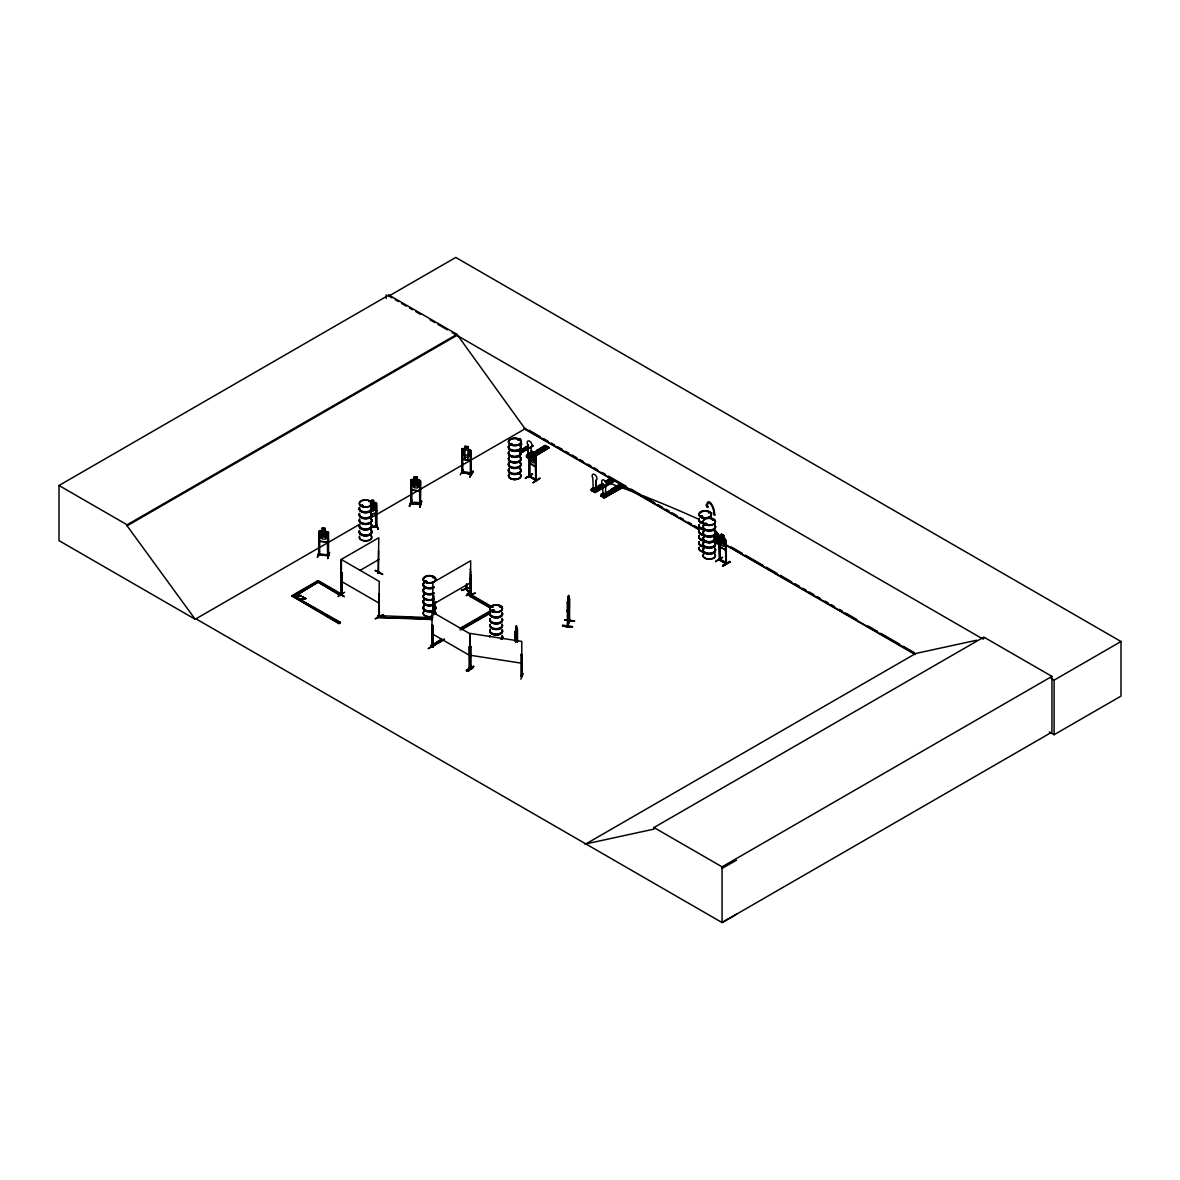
<?xml version="1.0" encoding="UTF-8"?>
<svg xmlns="http://www.w3.org/2000/svg" width="1180" height="1180" viewBox="0 0 1180 1180"><rect width="100%" height="100%" fill="white"/><g stroke="black" fill="none" stroke-linecap="round" stroke-linejoin="round"><path stroke-width="1.5" d="M520.778 451.896L521.206 445.007A2.227 1.298 59.5 0 0 520.881 441.954L520.188 438.827M530.794 453.725L531.28 446.807A3.348 1.947 59.5 0 0 531.28 442.943A3.348 1.947 59.5 0 0 527.903 441.04A3.348 1.947 59.5 0 0 527.903 444.904L527.962 455.805L528.876 454.92M595.605 490.423L596.239 480.098A3.348 1.947 59.5 0 0 596.239 476.233A3.348 1.947 59.5 0 0 592.861 474.331A3.348 1.947 59.5 0 0 592.861 478.18L593.216 489.081L594.292 488.697M595.753 490.334L596.239 480.098M605.886 485.673L605.251 495.998L602.538 494.568M516.958 637.849L515.852 640.637L517.165 634.589M569.217 604.499L569.144 607.715L569.321 604.514M562.668 625.326C581.239 626.536 569.335 629.014 562.668 625.312M572.389 627.2L562.565 626.078M567.639 625.68L567.978 624.928M567.978 605.96L568.568 599.204L567.757 626.344L569.645 620.4M432.426 619.544L377.556 617.45L377.689 615.65L432.559 617.73M533.67 454.757L533.67 452.073L531.266 450.775L530.174 458.828L531.339 461.646L533.508 462.899L534.673 461.424L534.673 456.409L533.508 454.846L536 457.044L535.986 480.525L535.278 458.283L536.163 458.504L536.236 480.378L529.142 476.277L529.215 454.492L528.33 456.055M528.699 455.716C528.006 454.61 530.115 455.023 528.507 455.893M594.366 488.137L593.068 489.257L594.396 488.461M602.287 496.146L602.287 493.756L603.378 494.376L603.555 496.662L602.449 496.043L602.449 493.653C602.774 495.689 603.659 494.302 603.953 493.624M604.13 494.214L603.364 494.464M515.232 632.967L515.35 631.359L515.232 640.179M567.536 601.225L567.418 602.832L569.321 597.36M567.654 606.889L567.978 608.098L568.598 595.472L567.654 601.874L567.846 626.241M538.257 451.011L540.145 450.539M362.806 505.704L361.537 505.202M369.001 501.485L369.355 501.751M426.732 581.548C424.771 582.197 426.659 580.737 426.29 580.929M432.603 577.581L433.606 577.654M511.397 443.488L510.498 444.019L511.914 443.665M517.961 440.125L518.462 439.609M518.89 439.978L518.138 440.022M492.296 610.753L493.151 610.193M492.267 611.019C491.588 611.048 493.358 610.016 493.048 611.078M492.65 611.284C494.523 611.505 492.856 608.983 493.742 611.019M500.04 607.007L499.892 606.225L500.276 606.933M701.038 516.958L701.717 516.073M702.557 516.412L701.186 516.279M704.947 523.846L705.227 523.448M708.443 512.695L709.254 512.415M708.605 512.636L709.416 512.636M713.163 519.849L712.366 519.805L713.295 520.041M470.112 580.073L470.525 578.008M602.538 494.228L603.865 493.579M328.423 555.795L318.733 554.836L318.821 532.755M319.647 533.05L318.748 532.962M318.792 538.596L319.795 541.369L327.391 542.166L328.512 539.614M322.052 530.705L320.518 531.605L320.518 536.62L322.14 538.936L325.164 539.245L326.772 537.269L326.772 532.254L325.164 531.192L325.282 528.36L322.037 528.094L322.14 530.882L318.895 531.442M325.267 528.419L322.14 528.183M317.287 557.417L319.043 551.724M325.282 531.044L328.527 532.327L328.512 555.81L327.48 554.703M319.544 551.37L317.73 557.108M319.677 553.863L318.748 553.759L328.512 555.013M328.527 532.327L319.839 530.484L318.792 531.398L318.674 554.807M328.423 533.965L327.524 533.876L327.509 555.75L328.497 554.748M327.656 558.553L329.456 552.402L327.73 558.14M327.745 558.494L329.53 552.786M410.876 481.543L411.776 481.632L411.82 503.668C410.375 501.102 423.531 502.606 419.682 504.553L419.593 482.65L420.478 482.738M410.861 487.384L411.864 490.157L419.461 490.939L420.596 488.328M414.092 479.552L414.121 476.809L417.351 477.148L417.337 479.891M411.864 490.157L419.401 490.777M417.337 477.207L417.233 479.965L418.841 481.027L418.841 486.042L417.233 488.019L414.209 487.709L412.587 485.393L412.587 480.378L414.209 479.655L414.224 476.912L417.233 477.281M409.312 506.25L411.643 500.158L409.357 506.205M411.614 500.158L409.858 506.309M411.717 502.872L410.817 502.533M420.567 481.175L420.36 504.627L420.478 481.13L419.446 480.039L411.938 479.419L410.965 480.216M419.49 503.904L420.567 503.521M421.525 501.19L419.726 507.326L421.644 501.589M419.726 507.326L421.57 501.22M470.569 587.581L461.454 590.103M526.442 457.058L529.142 455.303M594.278 488.682L593.54 489.066M515.896 627.627L516.516 625.606L515.35 631.418M516.279 627.406L516.117 628.424M515.468 631.433L516.383 629.338L515.778 636.079M517.519 629.029L517.519 641.773M568.082 597.493L568.701 595.487M568.082 598.393L568.465 596.372M569.704 598.894L569.099 621.226M564.645 619.928L574.498 621.078L564.733 619.736M567.521 612.081L569.129 607.671L567.639 612.081L567.329 609.972M569.498 620.739L567.565 625.754M567.639 625.105L569.158 620.695M532.431 457.339L548.995 447.677L545.396 445.376C538.36 447.087 554.025 451.158 543.464 446.512M535.838 464.242L535.189 466.469L529.717 463.312L528.935 453.076L531.266 453.459M536 464.256L535.115 466.513L529.731 463.327M371.095 514.008L375.594 513.389L376.685 510.542M297.404 597.744L298.127 595.959L301.151 595.576L298.127 596.416L297.404 598.186L297.419 596.018L294.454 596.033L297.522 595.635L298.23 593.894L298.23 596.048L301.151 596.033M302.729 599.071L305.738 598.688L305.207 597.921C301.313 597.936 301.682 603.304 303.408 596.874L302.11 598.747L299.056 598.688L302.021 598.673L301.431 600.517M298.23 593.894L297.522 596.092L294.454 596.49L318.128 582.138L294.499 596.461M298.127 596.416L298.806 594.219M302.021 598.673L302.006 600.399M415.552 482.974L418.457 480.894L416.407 483.771L418.575 487.075L415.758 484.272C414.401 488.358 410.906 486.529 415.065 483.608L413.044 480.334L415.685 482.709M328.423 539.525L327.317 542.062L319.898 541.236M471.1 457.973L470.024 460.436L462.811 459.123L461.867 456.365M471.204 458.002L470.097 460.539L462.693 459.256L461.764 456.35M470.215 646.478L471.086 646.611L470.215 646.478L470.156 668.647L470.127 633.409L521.781 641.404L521.796 676.553L521.87 654.472L520.896 654.531L521.87 654.472M470.835 665.461L468.268 671.11L470.791 665.52M468.74 671.066L471.248 665.505M471.1 668.087L470.333 667.497M470.024 667.703L470.879 668.677L471.189 667.659M520.793 675.786C523.522 674.665 519.141 676.332 521.663 676.509M520.793 679.178L523.271 673.559M603.054 494.848L602.508 483.756L591.091 490.334L602.449 483.623M525.41 478.298L532.505 474.198M715.523 561.68L722.617 557.255M435.523 644.678L428.148 648.675L435.184 644.56M534.938 456.527L548.995 447.677L534.466 456.247L533.006 458.415L534.54 462.486L532.534 458.71C531.575 462.383 528.92 459.433 532.047 457.84L530.587 453.931L532.401 457.103M341.359 593.894L342.141 594.263M341.359 594.691L341.418 559.556L379.237 581.386L378.987 615.975M378.662 571.843L378.116 573.229L378.839 537.726L341.02 559.556L340.946 594.691L341.743 593.496L340.681 593.732L341.418 593.289L342.392 594.927L341.669 572.683L341.757 594.868L340.386 595.664L316.756 581.342L340.386 594.986L342.053 594.278M342.392 594.927L341.3 594.159M432.898 625.356L432.013 625.12L432.898 625.356L432.736 647.363L431.924 646.95L432.013 611.86L469.832 633.69L469.906 668.824L469.419 646.448L470.068 646.817L469.183 646.596L469.094 668.411L470.997 668.647L471.086 646.611M432.736 646.566L432.544 646.507M470.038 667.733L469.684 667.998M529.26 454.713L529.614 476.838C527.268 475.599 531.162 475.112 529.687 476.882L529.864 460.318M535.455 479.36C519.76 470.54 540.086 482.251 535.499 479.11M718.989 559.851L726.025 563.863L726.025 540.425L723.694 538.198L724.786 539.806L724.786 544.821L723.62 546.296L721.437 545.042L720.287 542.225L720.287 537.21L721.437 536.989C720.67 529.835 722.986 539.496 719.859 535.882L719.048 536.472L719.785 560.264L719.962 543.715M461.867 449.211L461.852 472.708L461.764 449.152L464.876 448.798M464.979 459.654L464.905 446.055L468.062 446.601L467.914 460.171M471.1 450.804L471.189 474.345L471.204 450.79L468.018 449.344L468.062 446.601M471.174 450.849L470.097 449.639M461.882 450.613L462.752 450.775L462.752 472.811C463.46 469.434 483.254 477.354 461.764 471.897M471.174 452.471L470.304 452.309L470.377 474.227L470.319 473.372M460.2 474.862L463.121 469.67M472.856 471.041L469.847 476.986L473.327 471.528M469.847 476.986L472.929 471.425M340.814 594.44L340.769 572.683L341.654 572.448L340.769 572.683M377.88 572.3L378.338 572.403M377.88 573.097L378.662 572.639M470.2 595.62L470.982 595.163L469.95 595.487M470.377 596.357L470.658 574.041L470.2 596.416L471.086 594.705L493.137 607.435M569.645 621.196L569.247 597.257L569.158 621.27M592.744 488.874L596.903 491.042L596.903 489.612L594.691 490.6L594.691 491.736L591.667 490.025L593.599 487.753L591.387 488.726L591.387 490.143L595.236 492.665L614.249 481.44L610.37 478.667C603.319 480.378 618.999 484.449 608.438 479.803M538.287 450.849C540.543 448.267 540.661 453.533 538.301 450.952M613.01 489.317L613.438 490.423L614.78 490.084M614.957 490.172L613.423 489.317M594.086 488.269L592.64 488.181M511.397 444.403L510.557 443.827L512.238 444.388M432.603 577.418L433.429 577.241M493.579 610.34L492.473 610.503M499.361 606.623L499.745 606.402M700.935 516.53L701.702 516.206M701.54 516.25L701.717 517.017M466.808 588.702C464.33 587.507 469.05 593.643 470.643 594.219M470.643 593.422L466.38 588.997L470.628 593.643M466.366 589.056L470.909 594.071L470.953 593.334M376.538 525.985L375.491 526.708L376.332 525.72M375.712 526.914L375.594 504.863L376.464 504.73L376.656 526.737L371.066 527.607M377.939 573.023L378.795 572.89M469.935 596.225L470.731 595.826L470.053 596.18M470.968 596.048L470.186 571.872L470.909 572.241M466.838 589.572L466.779 584.056M470.923 594.056L470.142 593.791M461.719 449.211L462.811 448.459L470.068 449.698M613.187 489.184L612.907 490.039M614.78 490.32L614.765 489.169L613.187 489.42M362.068 505.954L362.393 505.276M361.331 505.512L362.717 506.087L362.658 505.084M425.567 581.356L426.732 581.46M426.924 581.696L425.361 581.696M433.562 577.551L433.281 577.345M701.54 516.751L702.557 516.279M705.404 523.684L705.67 523.315M706.333 524.112C708.487 522.991 703.944 524.805 705.758 524.2M318.718 554.585L328.556 555.574M410.788 503.358L420.552 504.376M470.112 668.293L471.189 668.455M520.881 675.358L520.985 676.405L520.985 654.34M532.372 445.553L533.154 446.011L520.174 453.312L521.457 451.38L520.174 452.884M532.932 453.592L545.588 446.114L546.384 446.542L533.242 453.769M548.302 447.279L533.788 455.746M605.428 481.986L610.37 478.667M610.178 479.198L613.998 481.145M603.555 484.744L592.345 491.042L591.372 490.157M603.555 484.523L591.814 490.747L603.157 484.021M606.505 482.605L611.343 479.832L610.635 479.449M611.255 479.803L610.37 478.947L605.222 481.706L607.154 480.57L610.739 482.871L607.154 480.57M613.954 480.688L593.997 491.942L594.779 492.414M613.733 481.204L613.069 480.806M594.691 492.34L594.971 490.747L596.903 489.612M623.881 487.03L619.825 484.759M620.208 484.98L621.005 485.393L620.252 485.01M603.953 497.532L623.615 486.676M602.965 494.892L606.55 496.603L606.269 495.025L604.337 497.296L601.313 495.6L602.965 493.166L601.033 494.302L600.797 495.969L620.016 484.523L623.601 486.544L603.732 497.591M520.778 440.037L520.881 441.954M527.903 444.904L528.139 455.952M519.348 451.025L528.478 445.45M519.569 451.025L527.49 446.35M519.672 451.202L527.917 446.497M520.026 451.291L528.05 446.792L520.188 451.498A6.343 3.658 0 0 1 514.716 457.073A6.343 3.658 0 0 1 509.229 451.586M519.893 452.928L527.814 448.252M520.07 453.253L528.433 448.223L526.044 446.881L528.433 448.415M520.174 453.297L533.021 445.524L531.723 446.483M530.012 455.598L526.826 457.427L526.428 455.436C527.799 452.206 529.835 456.586 528.139 455.362M529.731 458.445L526.693 456.734L528.625 454.462M536.62 450.553C547.181 455.2 531.501 451.129 538.537 449.418L542.122 451.733L538.537 449.418M540.263 448.415C550.824 453.061 535.145 448.975 542.181 447.279L545.765 449.58L542.181 447.279M532.416 453.577L545.396 445.671L548.98 447.692M532.401 453.43L545.396 445.804M533.006 453.622L546.089 446.055M527.829 454.787L527.667 457.279L527.667 454.89L528.935 455.406M532.047 454.92L546.325 446.542M528.758 457.899L527.829 457.176M534.127 455.908L548.98 447.412M602.744 484.095L592.065 490.703M605.812 482.207L609.072 480.363M606.033 482.31L611.063 479.346M611.093 479.523L606.358 482.325L608.806 484.007L606.417 482.664M593.894 488.697L593.732 491.19L593.481 488.446M593.997 491.942L613.261 480.57M611.225 489.42C621.786 494.066 606.122 489.98 613.158 488.284L616.742 490.585L613.158 488.284M614.869 487.281C625.429 491.913 609.765 487.842 616.801 486.13L620.385 488.446L616.801 486.13M618.084 485.378C628.645 490.025 612.981 485.954 620.016 484.243M600.797 495.969L620.71 484.921M620.754 485.098L601.299 496.22M601.756 496.308L619.323 486.308M601.992 496.618L619.412 486.337M604.662 497.93L604.617 496.323L606.55 495.187M603.644 497.518L622.907 486.145M605.709 496.869L623.601 486.263M623.807 486.986L604.116 497.798L623.615 486.544M342.053 595.074L342.318 573.052M375.314 570.56L382.748 574.513L375.609 570.442M337.952 596.593L344.604 592.257M378.632 615.385L379.193 616.491L378.839 594.145L379.473 616.255M379.473 594.514L378.588 594.292M378.588 615.4L379.193 615.695M379.488 616.314L378.632 616.181M383.352 614.618C376.509 617.833 368.971 622.391 383.352 614.603M433.488 595.487L433.488 613.025M467.28 593.865L474.817 597.7L467.678 593.629M432.057 647.024L432.986 647.186L432.234 645.962M469.109 667.806L469.802 668.839M473.549 666.243C474.183 670.284 456.734 673.987 473.593 666.317M466.543 670.432L473.593 666.612L466.897 671.022M196.057 618.866L195.29 619.323L59 540.632L59 485.496L388.869 295.044L456.97 334.353L525.071 428.812L698.531 528.965M388.869 295.044L388.869 296.062L455.76 257.447L1121 641.522L1121 696.097L1054.109 734.712L1049.33 731.939M59 485.496L127.101 524.805L456.97 334.353M736.497 914.323L722.057 922.554L195.969 618.822L195.187 619.264L127.101 525.823L456.97 335.371M195.187 619.264L359.723 524.274M370.844 517.843L525.837 428.37M529.673 452.545L535.838 457.088M528.935 453.076L528.905 476.425L535.912 480.481L535.204 479.493M533.596 452.117L533.508 454.846M528.537 455.215L527.962 455.687M293.127 595.664L340.386 622.273L339.014 623.748L291.74 595.782L318.128 580.545L341.757 594.189M291.74 596.461L315.178 582.935M316.756 582.02L318.128 581.224L341.757 594.868M536.163 458.504L535.278 458.283M359.93 570.471L378.839 559.556M525.484 478.401L532.564 473.858L525.484 477.944M535.631 479.98L535.528 458.135M532.962 482.723C543.095 477.561 542.062 475.643 532.932 482.65M291.74 595.782L339.014 623.07L340.386 622.273M593.378 488.83L596.623 490.6L596.623 489.464M432.839 604.425L470.658 582.596M490.187 607.995L469.699 596.18L471.086 594.705M469.699 596.18L471.086 595.384L491.559 607.199M444.418 639.649L431.895 646.891L430.508 646.094L441.468 639.073M460.259 628.232L490.01 611.048M435.214 643.38L441.468 639.767M461.837 628.011L486.883 613.541M444.418 638.97L431.895 646.198L430.508 645.401M460.082 629.928L489.833 612.759M461.646 629.707L489.833 613.438M719.785 535.927L725.243 539.083M719.328 537.888L719.785 560.264L719.004 559.025L719.785 559.468M723.694 535.499L723.694 538.198L723.62 535.543L721.437 534.289M719.048 543.67L719.756 546.753L725.228 549.909L726.025 547.697M726.098 563.907L725.375 541.664L726.261 541.885L726.334 563.76L719.328 559.718L719.328 543.346M726.261 541.885L725.375 541.664M719.107 559.128C721.319 559.394 727.603 563.391 725.73 563.376L725.626 541.517M725.302 562.889L720.036 559.556M722.706 565.456L730.14 561.96L723.06 566.105L722.676 565.427L729.815 561.4L723.06 566.061M722.735 565.84L729.86 561.783M585.103 844.379L915.754 653.469L976.671 640.224M585.87 843.921L653.971 829.112L653.971 827.534L983.84 637.082L1051.94 676.391L1051.94 732.101L722.057 922.554L722.057 866.843L1051.94 676.391M983.84 638.66L983.073 639.118L452.22 332.627M1050.952 678.308L1054.109 680.137L1121 641.522M722.057 868.436L736.497 860.205M411.82 502.872L410.92 502.813M420.449 504.598L410.743 503.595L410.876 480.113L414.224 479.596M319.603 554.099L318.674 554.01M319.706 532.859L319.618 554.644M378.544 572.683L378.588 550.854M362.865 505.881L361.891 505.674M702.513 516.958L701.097 516.855M464.979 448.916L463.401 449.536L463.401 454.551L464.979 456.97L467.914 457.471L469.493 455.598L469.493 450.583L467.914 449.418M462.604 472.015L462.663 472.841M471.13 474.316L461.823 472.398L471.366 474.124M519.687 438.518L519.185 439.137L520.085 438.621M714.136 529.997L717.72 534.23L714.136 530.735M714.136 537.269L717.72 541.517L714.136 538.006M714.726 540.617L718.723 544.304L714.018 539.142M470.614 587.256L461.719 590.384L470.363 587.389M466.351 595.517L475.511 593.127L466.395 595.443M470.525 570.796L469.994 569.247M719.579 535.617L715.434 531.103L720.007 537.195M719.476 543.7L715.537 539.142M375.683 525.852L371.066 527.032M526.398 447.368L526.088 448.238M614.559 490.187L613.025 489.966M425.98 580.929L425.198 581.681M432.264 624.987L432.913 647.156M373.411 500.291C365.756 502.046 376.479 497.636 373.411 502.975L374.989 503.624L374.989 508.639L373.411 511.043L370.432 511.5M373.382 502.916L376.582 503.388M370.432 503.432L375.535 502.488L376.685 503.329L376.553 526.752M370.432 504.332L373.411 503.875L373.411 508.89L370.432 509.347M371.11 513.92L375.594 513.389M375.8 523.714L378.441 529.363L375.83 523.728M375.845 523.773L377.998 529.348M370.963 526.841L375.8 526.133M370.963 527.416L376.435 526.516M298.23 595.59L301.151 595.576M294.985 596.8L297.522 595.635M305.738 598.688L302.832 598.702L305.738 598.231M375.284 570.56L382.35 574.291M467.354 593.747L474.522 597.818M362.231 506.028L362.481 505.07M529.687 476.086L529.009 475.732M319.529 554.925L319.81 553.907M466.321 588.201L466.528 589.661L466.469 584.159M385.005 616.609L377.689 615.65M401.466 617.229L416.098 617.789M432.426 618.851L377.556 617.45M470.658 595.871L470.658 560.766L432.839 582.596L432.839 613.394M462 471.646L462.663 471.764M705.92 523.242L706.85 523.699M526.634 457.353L527.327 457.751M604.16 497.842L601.062 495.91M719.534 538.227L718.222 538.095L719.534 540.942M417.248 479.906L419.446 480.039M411.687 502.592L410.92 503.609M574.572 620.901L564.63 620.09M562.565 625.99L572.403 627.126M517.135 627.495L517.165 641.728M515.867 627.48L515.586 641.861M521.87 676.302L520.793 676.347L521.958 676.317M470.127 655.239L521.781 663.234M464.979 449.801L467.914 450.318M464.979 454.816L467.914 455.333M712.661 519.967L713.148 519.436M432.514 647.319L432.662 625.489M713.399 519.643L712.646 519.598M714.048 530.322L715.537 531.074M713.944 530.351L715.537 531.177M603.968 485.201L601.579 483.844L603.968 485.481M592.803 490.467L593.894 491.087M519.185 450.996L521.457 452.132L521.457 451.38M519.259 451.07L521.649 452.427L521.649 451.483M526.428 456.867L528.817 458.209M430.479 616.432L432.765 617.745M388.869 296.062L392.04 297.891M395.212 299.72L398.383 301.549M401.539 303.378L406.289 306.122M409.46 307.951L412.631 309.78M415.803 311.608L420.552 314.352M430.051 319.839L434.8 322.582M437.972 324.411L447.471 329.884M721.364 534.157L723.768 535.455M529.024 430.199L540.16 436.63M543.346 438.473L548.125 441.231M551.296 443.061L554.482 444.904M557.668 446.733L562.447 449.492M565.633 451.335L568.804 453.179M571.99 455.008L576.769 457.766M579.955 459.61L583.126 461.439M587.905 464.197L591.091 466.041M594.278 467.87L597.449 469.714M602.228 472.472L605.414 474.301M608.6 476.145L626.108 486.249M630.872 489.007L640.43 494.523M643.601 496.352L654.753 502.783M657.924 504.627L662.703 507.385M665.889 509.214L669.075 511.058M672.261 512.902L677.025 515.645M680.211 517.489L683.397 519.333M688.161 522.076L691.347 523.92M694.533 525.764L699.312 528.522M731.143 546.886L742.279 553.317M745.465 555.161L762.973 565.264M766.144 567.108L777.296 573.539M780.467 575.368L791.618 581.814M794.789 583.643L799.568 586.401M802.754 588.245L805.94 590.074M809.126 591.918L813.89 594.676M817.076 596.505L820.262 598.349M825.027 601.107L828.213 602.936M831.399 604.779L834.585 606.609M839.363 609.367L842.535 611.211M845.721 613.04L856.857 619.485M868.008 625.916L877.551 631.418M880.737 633.262L899.838 644.28M903.01 646.124L914.161 652.555M725.582 544.585L914.972 653.927M524.023 428.665L698.058 529.142M725.213 544.821L915.208 654.517M719.889 546.65L725.243 549.747M722.278 557.476L715.582 561.341M469.699 595.487L490.187 607.317M341.418 581.386L379.237 603.216M432.013 633.69L469.832 655.52M296.269 597.478L323.055 612.951M326.211 614.765L340.386 622.952M653.971 827.534L722.057 866.843M567.403 626.226L567.329 602.803M714.446 529.894L717.72 533.493M714.446 530.631L717.72 534.23M714.446 537.18L717.72 540.779M714.446 537.918L717.72 541.517M714.785 540.484L718.281 544.024M719.461 537.048L716.644 533.906L715.449 533.891L716.644 539.098L719.461 542.24M719.461 538.39L716.644 535.248L716.644 537.755L719.461 540.897M715.449 539.083L719.564 543.67M371.892 507.666L374.635 509.863L372.526 507.002L374.547 503.595L372.01 506.368M540.322 450.45L539.673 451.394L538.257 450.79M520.38 439.034L520.764 439.786M719.623 537.534L717.868 537.121L716.083 533.345L717.543 537.298C715.242 536.03 715.818 539.393 717.883 538.242L719.446 541.65M725.169 539.127L725.936 540.47M466.041 589.174L466.056 585.501M515.468 637.008L515.778 638.233L516.383 625.754M567.433 609.972L567.639 612.081M1054.109 680.137L1054.109 734.712M717.411 533.596L717.411 534.334M717.411 540.868L717.411 541.605M606.269 495.025L606.269 496.161M603.378 494.376L603.378 496.765M592.803 488.077L592.64 490.57M568.052 597.346L568.082 600.06M531.339 450.731L531.339 453.592M528.345 454.3L528.345 455.731M517.047 627.376L516.988 642.245M515.778 631.064L515.763 641.36M515.247 632.952L515.247 641.832M433.724 595.635L433.724 614.913M433.09 596.003L433.09 613.541M410.994 480.157L410.965 487.37M386.199 294.838L386.199 298.452M378.839 594.145L378.942 615.99M303.408 596.874L302.832 596.549M127.101 524.805L127.101 525.823M605.222 481.706A1617.456 1063.328 65.4 0 1 698.413 519.111M370.948 506.426A6.239 3.599 0 0 1 366.361 511.796A6.239 3.599 0 0 1 359.517 507.297M370.948 513.462A6.239 3.599 0 0 1 366.361 518.831A6.239 3.599 0 0 1 359.517 514.332M371.036 513.079A6.343 3.658 0 0 1 366.375 518.536A6.343 3.658 0 0 1 359.413 513.964M371.036 512.769A6.343 3.658 0 0 1 366.375 518.226A6.343 3.658 0 0 1 359.413 513.654M371.036 507.061A6.343 3.658 0 0 1 366.375 512.518A6.343 3.658 0 0 1 359.413 507.946M371.036 506.751A6.343 3.658 0 0 1 366.375 512.209A6.343 3.658 0 0 1 359.413 507.636M370.963 507.43A6.254 3.614 0 0 1 366.361 512.813A6.254 3.614 0 0 1 359.502 508.3M370.963 512.445A6.254 3.614 0 0 1 366.361 517.828A6.254 3.614 0 0 1 359.502 513.315M370.948 518.522A6.239 3.599 0 0 1 366.361 523.891A6.239 3.599 0 0 1 359.517 519.392M370.933 518.168A6.21 3.584 0 0 1 366.361 523.522A6.21 3.584 0 0 1 359.546 519.038M370.933 535.337A6.21 3.584 0 0 1 366.361 540.691A6.21 3.584 0 0 1 359.546 536.207M370.977 518.758A6.269 3.614 0 0 1 366.361 524.141A6.269 3.614 0 0 1 359.487 519.628M370.963 524.599A6.254 3.614 0 0 1 366.361 529.982A6.254 3.614 0 0 1 359.502 525.469M370.948 523.596A6.239 3.599 0 0 1 366.361 528.965A6.239 3.599 0 0 1 359.517 524.466M370.948 530.631A6.239 3.599 0 0 1 366.361 536A6.239 3.599 0 0 1 359.517 531.501M371.036 530.248A6.343 3.658 0 0 1 366.375 535.705A6.343 3.658 0 0 1 359.413 531.133M371.036 529.938A6.343 3.658 0 0 1 366.375 535.396A6.343 3.658 0 0 1 359.413 530.823M370.963 529.614A6.254 3.614 0 0 1 366.361 534.997A6.254 3.614 0 0 1 359.502 530.484M371.036 524.23A6.343 3.658 0 0 1 366.375 529.687A6.343 3.658 0 0 1 359.413 525.115M371.036 523.92A6.343 3.658 0 0 1 366.375 529.378A6.343 3.658 0 0 1 359.413 524.805M370.948 535.691A6.239 3.599 0 0 1 366.361 541.06A6.239 3.599 0 0 1 359.517 536.561M370.933 519.053A6.224 3.599 0 0 1 367.157 524.318A6.224 3.599 0 0 1 359.31 520.852M714.726 531.325A6.343 3.658 0 0 1 709.224 536.812A6.343 3.658 0 0 1 703.737 531.325M714.638 531.708A6.239 3.599 0 0 1 709.224 537.106A6.239 3.599 0 0 1 703.826 531.708M714.608 536.413A6.21 3.584 0 0 1 709.224 541.797A6.269 3.614 0 0 1 703.811 536.531M703.855 536.413A6.21 3.584 0 0 0 709.224 541.797A6.269 3.614 0 0 0 714.652 536.531M714.652 536.738A6.269 3.614 0 0 1 709.224 542.166A6.269 3.614 0 0 1 703.811 536.738M714.726 525.307A6.343 3.658 0 0 1 709.224 530.794A6.343 3.658 0 0 1 703.737 525.307M714.652 530.69A6.254 3.614 0 0 1 709.224 536.104A6.254 3.614 0 0 1 703.811 530.69M714.652 525.675A6.254 3.614 0 0 1 709.224 531.089A6.254 3.614 0 0 1 703.811 525.675M714.726 531.015A6.343 3.658 0 0 1 709.224 536.502A6.343 3.658 0 0 1 703.737 531.015M714.726 524.997A6.343 3.658 0 0 1 709.224 530.484A6.343 3.658 0 0 1 703.737 524.997M714.638 524.672A6.239 3.599 0 0 1 709.224 530.071A6.239 3.599 0 0 1 703.826 524.672M714.726 548.494A6.343 3.658 0 0 1 709.224 553.981A6.343 3.658 0 0 1 703.737 548.494M714.638 548.877A6.239 3.599 0 0 1 709.224 554.275A6.239 3.599 0 0 1 703.826 548.877M714.608 553.582A6.21 3.584 0 0 1 709.224 558.966A6.21 3.584 0 0 1 703.855 553.582M714.652 553.907A6.269 3.614 0 0 1 709.224 559.335A6.269 3.614 0 0 1 703.811 553.907M714.726 542.476A6.343 3.658 0 0 1 709.224 547.962A6.343 3.658 0 0 1 703.737 542.476M714.638 547.859A6.239 3.599 0 0 1 709.224 553.273A6.239 3.599 0 0 1 703.826 547.859M714.652 542.844A6.254 3.614 0 0 1 709.224 548.258A6.254 3.614 0 0 1 703.811 542.844M714.726 548.184A6.343 3.658 0 0 1 709.224 553.671A6.343 3.658 0 0 1 703.737 548.184M714.726 542.166A6.343 3.658 0 0 1 709.224 547.653A6.343 3.658 0 0 1 703.737 542.166M714.638 541.841A6.239 3.599 0 0 1 709.224 547.24A6.239 3.599 0 0 1 703.826 541.841M703.575 534.525A6.224 3.599 0 0 1 699.179 530.115M703.575 523.787A6.239 3.599 0 0 1 699.165 519.377M703.575 522.784A6.254 3.614 0 0 1 699.15 518.374M703.575 529.82A6.254 3.614 0 0 1 699.15 525.395M703.546 529.525A6.343 3.658 0 0 1 699.062 525.041M703.546 529.215A6.343 3.658 0 0 1 699.062 524.731M703.575 528.802A6.239 3.599 0 0 1 699.165 524.392M703.546 523.492A6.343 3.658 0 0 1 699.062 519.008M710.685 518.138A6.343 3.658 0 0 1 711.319 519.008M703.546 523.183A6.343 3.658 0 0 1 699.062 518.699M710.685 517.828A6.343 3.658 0 0 1 711.319 518.699M703.56 534.879A6.269 3.614 0 0 1 699.135 530.44M703.575 535.41A6.224 3.599 0 0 1 699.179 531.015M703.575 551.694A6.239 3.599 0 0 1 699.165 547.269M703.56 535.13A6.269 3.614 0 0 1 699.135 530.705M703.575 540.971A6.254 3.614 0 0 1 699.15 536.546M703.575 539.953A6.254 3.614 0 0 1 699.15 535.543M703.575 546.989A6.254 3.614 0 0 1 699.15 542.564M703.546 546.694A6.343 3.658 0 0 1 699.062 542.21M703.546 546.384A6.343 3.658 0 0 1 699.062 541.9M703.575 545.986A6.254 3.614 0 0 1 699.15 541.561M703.546 540.661A6.343 3.658 0 0 1 699.062 536.177M703.546 540.351A6.343 3.658 0 0 1 699.062 535.868M433.93 593.422A6.343 3.658 0 0 1 425.597 593.747A6.343 3.658 0 0 1 423.959 589.012M433.871 593.747A6.254 3.614 0 0 1 425.641 594.056A6.254 3.614 0 0 1 424.033 589.38M433.886 598.599A6.269 3.614 0 0 1 425.641 598.909A6.269 3.614 0 0 1 424.033 594.233M433.886 598.791A6.269 3.614 0 0 1 425.641 599.101A6.269 3.614 0 0 1 424.033 594.425M433.93 587.404A6.343 3.658 0 0 1 425.597 587.714A6.343 3.658 0 0 1 423.959 582.979M433.871 592.729A6.239 3.599 0 0 1 425.656 593.038A6.239 3.599 0 0 1 424.048 588.378M433.871 587.714A6.239 3.599 0 0 1 425.656 588.024A6.239 3.599 0 0 1 424.048 583.363M433.93 593.112A6.343 3.658 0 0 1 425.597 593.437A6.343 3.658 0 0 1 423.959 588.702M433.93 587.094A6.343 3.658 0 0 1 425.597 587.404A6.343 3.658 0 0 1 423.959 582.669M433.871 586.711A6.254 3.614 0 0 1 425.641 587.021A6.254 3.614 0 0 1 424.033 582.345M434.948 606.181A6.343 3.658 0 0 1 429.446 611.668A6.343 3.658 0 0 1 423.959 606.181M434.874 606.55A6.254 3.614 0 0 1 429.446 611.963A6.254 3.614 0 0 1 424.033 606.55M434.83 611.27A6.21 3.584 0 0 1 435.45 613.984M432.559 616.167A6.21 3.584 0 0 1 425.051 615.591A6.21 3.584 0 0 1 424.062 611.27M433.842 599.322A6.21 3.584 0 0 1 425.67 599.632A6.21 3.584 0 0 1 424.062 594.986M434.874 611.388A6.269 3.614 0 0 1 435.509 614.146M432.588 616.329A6.269 3.614 0 0 1 425.021 615.768A6.269 3.614 0 0 1 424.033 611.388M433.886 599.042A6.269 3.614 0 0 1 425.641 599.351A6.269 3.614 0 0 1 424.033 594.661M435.789 601.977A6.343 3.658 0 0 1 427.809 605.517A6.343 3.658 0 0 1 423.959 600.148M434.874 605.547A6.254 3.614 0 0 1 429.446 610.96A6.254 3.614 0 0 1 424.033 605.547M435.7 602.331A6.239 3.599 0 0 1 427.839 605.812A6.239 3.599 0 0 1 424.048 600.532M434.948 605.871A6.343 3.658 0 0 1 429.446 611.358A6.343 3.658 0 0 1 423.959 605.871M435.582 602.626A6.343 3.658 0 0 1 427.027 605.06A6.343 3.658 0 0 1 423.959 599.838M435.494 602.257A6.254 3.614 0 0 1 427.057 604.662A6.254 3.614 0 0 1 424.033 599.514M602.375 483.844A3.348 1.947 59.5 0 1 602.375 479.98A3.348 1.947 59.5 0 1 605.753 481.897A3.348 1.947 59.5 0 1 605.753 485.747M491.78 610.886A6.269 3.614 0 0 0 502.267 609.264A6.269 3.614 0 0 0 494.597 604.839A6.269 3.614 0 0 0 491.78 610.886A6.254 3.614 0 0 1 493.078 610.237M491.824 611.358A6.21 3.584 0 0 0 502.223 609.75A6.21 3.584 0 0 0 494.597 605.355A6.21 3.584 0 0 0 491.824 611.358A6.343 3.658 0 0 1 494.568 610.488M502.223 624.176A6.224 3.599 0 0 1 496.22 628.704A6.224 3.599 0 0 1 490.202 624.176M502.341 613.084A6.343 3.658 0 0 1 496.22 617.686A6.343 3.658 0 0 1 490.084 613.084M502.238 613.438A6.239 3.599 0 0 1 496.22 617.981A6.239 3.599 0 0 1 490.187 613.438M491.795 611.83A6.239 3.599 0 0 1 493.093 611.255M502.341 612.759A6.343 3.658 0 0 1 496.22 617.376A6.343 3.658 0 0 1 490.084 612.759M491.736 611.122A6.343 3.658 0 0 1 494.568 610.178M502.252 612.435A6.254 3.614 0 0 1 496.22 616.978A6.254 3.614 0 0 1 490.172 612.435M502.252 619.456A6.254 3.614 0 0 1 496.22 624.014A6.254 3.614 0 0 1 490.172 619.456M502.341 619.102A6.343 3.658 0 0 1 496.22 623.704A6.343 3.658 0 0 1 490.084 619.102M502.341 618.792A6.343 3.658 0 0 1 496.22 623.394A6.343 3.658 0 0 1 490.084 618.792M502.238 618.453A6.239 3.599 0 0 1 496.22 622.996A6.239 3.599 0 0 1 490.187 618.453M502.267 624.515A6.269 3.614 0 0 1 496.22 629.058A6.269 3.614 0 0 1 490.157 624.515M502.223 625.061A6.21 3.584 0 0 1 496.22 629.589A6.21 3.584 0 0 1 490.202 625.061M502.267 624.766A6.269 3.614 0 0 1 496.22 629.309A6.269 3.614 0 0 1 490.157 624.766M502.238 630.607A6.239 3.599 0 0 1 496.22 635.15A6.239 3.599 0 0 1 490.187 630.607M502.238 629.604A6.239 3.599 0 0 1 496.22 634.132A6.239 3.599 0 0 1 490.187 629.604M502.341 635.961A6.343 3.658 0 0 1 501.707 638.734M489.877 636.905A6.343 3.658 0 0 1 490.084 635.961M502.238 635.622A6.239 3.599 0 0 1 500.63 639.103M489.966 636.551A6.239 3.599 0 0 1 490.187 635.622M502.341 630.253A6.343 3.658 0 0 1 496.22 634.855A6.343 3.658 0 0 1 490.084 630.253M502.341 629.928A6.343 3.658 0 0 1 496.22 634.545A6.343 3.658 0 0 1 490.084 629.928M502.341 636.271A6.343 3.658 0 0 1 501.707 639.044M502.252 636.625A6.254 3.614 0 0 1 501.633 639.368M520.129 451.955A6.254 3.614 0 0 1 514.716 457.368A6.254 3.614 0 0 1 509.303 451.955M520.115 456.66A6.239 3.599 0 0 1 514.716 462.073A6.239 3.599 0 0 1 509.303 456.66M520.144 457.058A6.269 3.614 0 0 1 514.716 462.472A6.269 3.614 0 0 1 509.288 457.058M520.203 445.553A6.343 3.658 0 0 1 514.716 451.055A6.343 3.658 0 0 1 509.229 445.553M520.129 450.952A6.254 3.614 0 0 1 514.716 456.365A6.254 3.614 0 0 1 509.303 450.952M520.129 445.937A6.254 3.614 0 0 1 514.716 451.35A6.254 3.614 0 0 1 509.303 445.937M520.203 451.276A6.343 3.658 0 0 1 514.716 456.763A6.343 3.658 0 0 1 509.229 451.276M520.203 445.244A6.343 3.658 0 0 1 514.716 450.745A6.343 3.658 0 0 1 509.229 445.244M520.129 444.919A6.254 3.614 0 0 1 514.716 450.332A6.254 3.614 0 0 1 509.303 444.919M520.203 468.755A6.343 3.658 0 0 1 514.716 474.242A6.343 3.658 0 0 1 509.229 468.755M520.129 469.124A6.254 3.614 0 0 1 514.716 474.537A6.254 3.614 0 0 1 509.303 469.124M520.115 473.829A6.239 3.599 0 0 1 514.716 479.242A6.239 3.599 0 0 1 509.303 473.829M520.1 457.56A6.21 3.584 0 0 1 514.716 462.944A6.21 3.584 0 0 1 509.332 457.56M520.144 457.235A6.269 3.614 0 0 1 514.716 462.663A6.269 3.614 0 0 1 509.288 457.235M520.203 462.722A6.343 3.658 0 0 1 514.716 468.224A6.343 3.658 0 0 1 509.229 462.722M520.129 468.121A6.254 3.614 0 0 1 514.716 473.534A6.254 3.614 0 0 1 509.303 468.121M520.129 463.106A6.254 3.614 0 0 1 514.716 468.519A6.254 3.614 0 0 1 509.303 463.106M520.203 468.445A6.343 3.658 0 0 1 514.716 473.932A6.343 3.658 0 0 1 509.229 468.445M520.203 462.413A6.343 3.658 0 0 1 514.716 467.914A6.343 3.658 0 0 1 509.229 462.413M520.129 462.088A6.254 3.614 0 0 1 514.716 467.501A6.254 3.614 0 0 1 509.303 462.088M515.69 631.772L515.675 638.1L516.235 633.881C517.179 640.416 516.811 620.267 516.235 632.642L515.69 631.772M567.875 601.638L567.86 607.966L568.421 603.747C569.335 610.916 568.937 589.661 568.421 602.523L567.875 601.638M724.668 545.779L722.647 542.107C721.614 545.676 719.062 542.889 722.145 541.222L720.7 537.313L722.602 540.883C723.458 537.328 726.231 540.366 723.104 541.797L724.668 545.779M337.215 592.508L344.398 596.652L337.2 592.552M326.506 538.301L323.689 535.499L320.886 537.815L322.995 534.835L320.975 531.561L323.63 534.289L326.388 532.121L324.338 534.997L326.506 538.301M708.029 506.884L707.086 507.43L706.142 504.819L706.791 505.527A8.422 3.201 73.1 0 1 710.714 502.946A8.422 3.201 73.1 0 1 714.623 514.141L715.272 514.849L714.269 515.336L713.266 512.636L713.915 513.359A7.036 2.67 73.1 0 0 710.64 504.022A7.036 2.67 73.1 0 0 707.38 506.161L708.029 506.884M372.88 500.822L370.963 501.117L370.963 502.016L372.88 501.721L372.88 500.822M416.688 477.679L414.741 477.472L414.741 478.372L416.688 478.564L416.688 477.679M417.233 480.865L414.209 480.555L414.209 485.57L417.233 485.88L417.233 480.865M324.618 528.891L322.671 528.699L322.671 529.584L324.618 529.791L324.618 528.891M325.164 532.091L322.14 531.767L322.14 536.782L325.164 537.092L325.164 532.091M467.398 447.087L465.51 446.763L465.51 447.663L467.398 447.987L467.398 447.087M527.15 448.975L524.761 447.633L527.15 448.975M723.222 535.779L721.836 534.968L723.222 536.664L723.222 535.779M723.62 539.127L721.437 537.874L721.437 542.889L723.62 544.142L723.62 539.127M533.124 452.382L531.723 451.586L533.124 453.282L533.124 452.382M533.508 455.746L531.339 454.492L531.339 459.507L533.508 460.761L533.508 455.746M362.408 506.515A6.269 3.614 0 0 0 371.803 503.388A6.269 3.614 0 0 0 362.408 500.246A6.269 3.614 0 0 0 362.408 506.515M362.437 506.795A6.224 3.599 0 0 0 371.774 503.683A6.224 3.599 0 0 0 362.437 500.571A6.224 3.599 0 0 0 362.437 506.795M706.112 524.54A6.239 3.599 0 0 0 715.478 521.413A6.239 3.599 0 0 0 706.112 518.3A6.239 3.599 0 0 0 706.112 524.54M706.112 525.041A6.224 3.599 0 0 0 715.464 521.929A6.224 3.599 0 0 0 706.112 518.817A6.224 3.599 0 0 0 706.112 525.041M709.224 542.697A6.224 3.599 0 0 0 714.623 537.298A6.224 3.599 0 0 1 709.224 542.712A6.224 3.599 0 0 1 703.841 537.313A6.224 3.599 0 0 0 709.224 542.697M702.071 517.371A6.224 3.599 0 0 0 711.422 514.259A6.224 3.599 0 0 0 702.071 511.147A6.224 3.599 0 0 0 702.071 517.371M702.071 517.887A6.224 3.599 0 0 0 711.422 514.775A6.224 3.599 0 0 0 702.071 511.663A6.224 3.599 0 0 0 702.071 517.887M702.056 517.577A6.269 3.614 0 0 0 711.452 514.451A6.269 3.614 0 0 0 702.056 511.309A6.269 3.614 0 0 0 702.056 517.577M699.15 547.623A6.254 3.614 0 0 0 703.575 552.034A6.254 3.614 0 0 1 699.15 547.623M425.021 581.681A6.269 3.614 0 0 0 435.509 580.058A6.269 3.614 0 0 0 427.824 575.619A6.269 3.614 0 0 0 425.021 581.681M426.334 582.743A6.224 3.599 0 0 0 435.686 579.631A6.224 3.599 0 0 0 426.334 576.519A6.224 3.599 0 0 0 426.334 582.743M426.319 582.448A6.269 3.614 0 0 0 435.715 579.321A6.269 3.614 0 0 0 426.319 576.179A6.269 3.614 0 0 0 426.319 582.448M493.078 611.653A6.269 3.614 0 0 0 502.474 608.511A6.269 3.614 0 0 0 493.078 605.384A6.269 3.614 0 0 0 493.078 611.653M510.291 444.255A6.254 3.614 0 0 0 520.749 442.633A6.254 3.614 0 0 0 513.094 438.208A6.254 3.614 0 0 0 510.291 444.255M511.604 445.303A6.21 3.584 0 0 0 520.926 442.19A6.21 3.584 0 0 0 511.604 439.078A6.21 3.584 0 0 0 511.604 445.303M511.574 445.007A6.269 3.614 0 0 0 520.985 441.88A6.269 3.614 0 0 0 511.574 438.753A6.269 3.614 0 0 0 511.574 445.007M514.716 479.582A6.254 3.614 0 0 0 520.129 474.168A6.254 3.614 0 0 1 514.716 479.596A6.254 3.614 0 0 1 509.303 474.183A6.254 3.614 0 0 0 514.716 479.582"/></g></svg>
